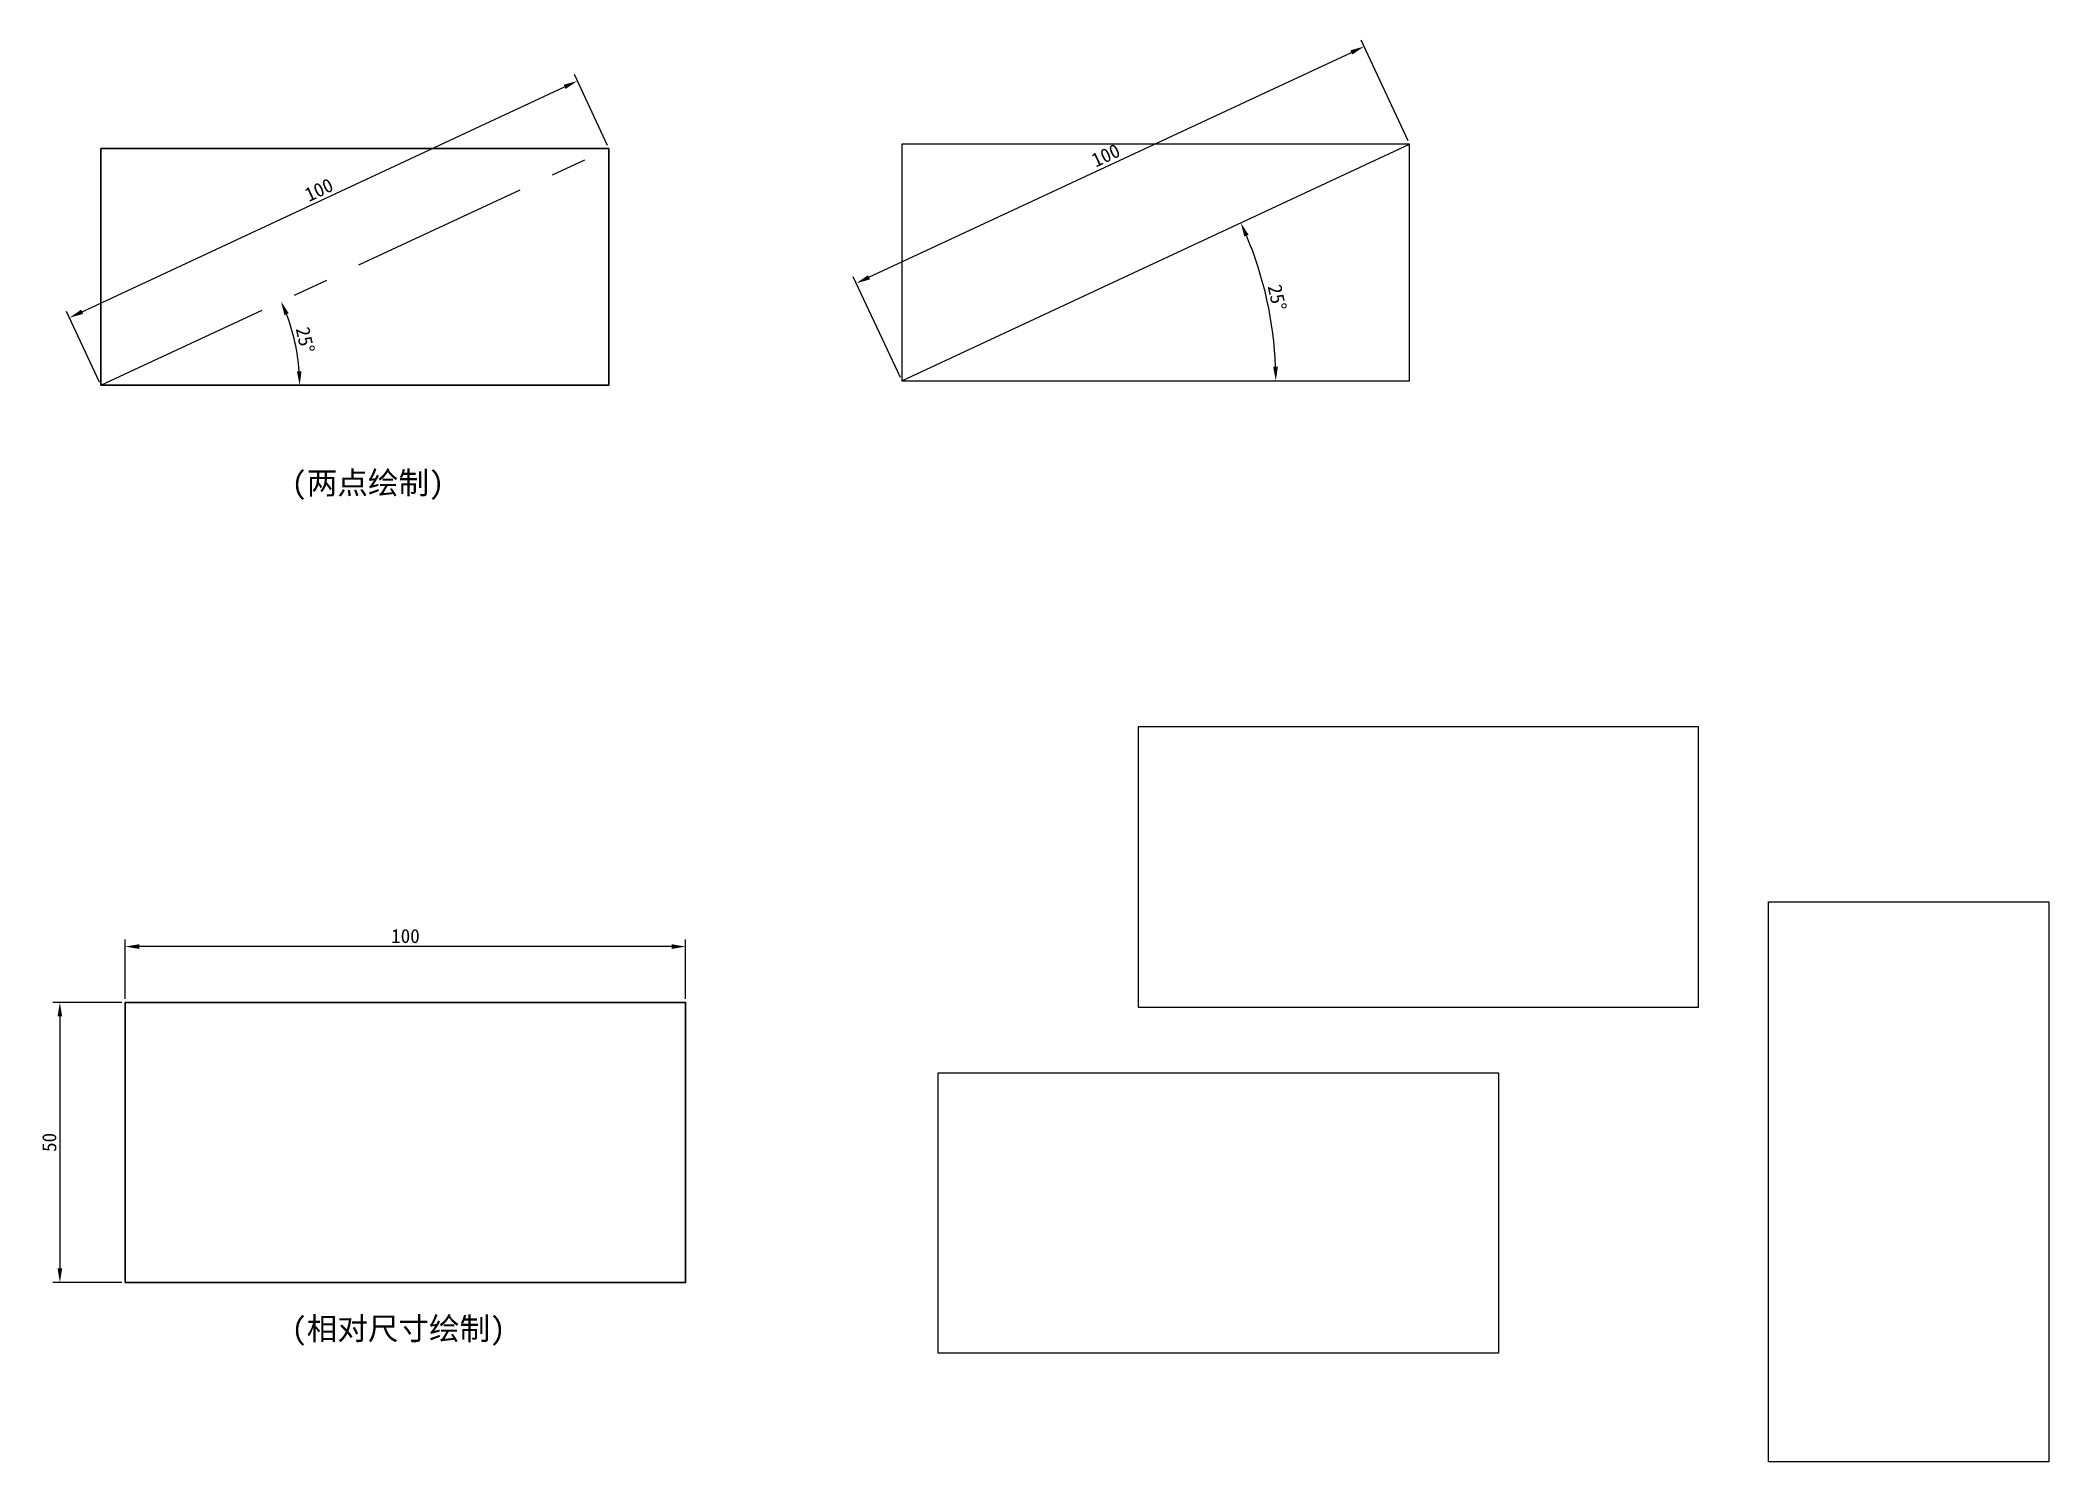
# Model space of a CAD drawing. Header units: millimetres. Extents: x 218 to 576, y 162 to 416.
import ezdxf

# ---------------------------------------------------------------- set-up
doc = ezdxf.new("R2010")
doc.units = ezdxf.units.MM
doc.linetypes.add('CENTER', pattern=[50.8, 31.75, -6.35, 6.35, -6.35])
doc.dimstyles.new('ISO-25', dxfattribs={"dimtxt": 2.5, "dimasz": 2.5, "dimexe": 1.25, "dimexo": 0.625, "dimtad": 1, "dimdsep": 46, "dimtxsty": 'Standard', "dimcen": 2.5, "dimadec": 0, "dimazin": 0, "dimtfac": 1, "dimtmove": 0, "dimatfit": 3, "dimfxl": 1, "dimarcsym": 0})

# ---------------------------------------------------------------- blocks, each defined once
blk = doc.blocks.new('*D1')
at = {"color": 0, "lineweight": -2, "transparency": 16777216}
for p, q in [((233.2, 245.15), (233.2, 255.73)), ((333.2, 245.15), (333.2, 255.73)), ((330.7, 254.48), (235.7, 254.48))]:
    blk.add_line(p, q, dxfattribs=at)
at = {"color": 0, "transparency": 16777216}
for points in [[(235.7, 254.9), (235.7, 254.06), (233.2, 254.48)], [(330.7, 254.9), (330.7, 254.06), (333.2, 254.48)]]:
    blk.add_solid(points, dxfattribs=at)
at = {"layer": 'Defpoints', "color": 0, "transparency": 16777216}
for p in [(233.2, 254.48), (233.2, 244.52), (333.2, 244.52)]:
    blk.add_point(p, dxfattribs=at)
at = {"color": 0, "transparency": 16777216, "insert": (283.2, 256.35), "char_height": 2.5, "attachment_point": 5}
blk.add_mtext('100', dxfattribs=at)
blk = doc.blocks.new('*D2')
at = {"color": 0, "lineweight": -2, "transparency": 16777216}
for p, q in [((232.57, 244.52), (220.27, 244.52)), ((221.52, 242.02), (221.52, 197.02)), ((232.57, 194.52), (220.27, 194.52))]:
    blk.add_line(p, q, dxfattribs=at)
at = {"color": 0, "transparency": 16777216}
for points in [[(221.11, 242.02), (221.94, 242.02), (221.52, 244.52)], [(221.11, 197.02), (221.94, 197.02), (221.52, 194.52)]]:
    blk.add_solid(points, dxfattribs=at)
at = {"layer": 'Defpoints', "color": 0, "transparency": 16777216}
for p in [(233.2, 244.52), (221.52, 194.52), (233.2, 194.52)]:
    blk.add_point(p, dxfattribs=at)
at = {"color": 0, "transparency": 16777216, "insert": (219.65, 219.52), "char_height": 2.5, "attachment_point": 5, "rotation": 90}
blk.add_mtext('50', dxfattribs=at)
blk = doc.blocks.new('*D6')
at = {"color": 0, "lineweight": -2, "transparency": 16777216}
blk.add_arc((228.86, 354.7), 35.46, 4.0407, 20.9593, dxfattribs=at)
at = {"color": 0, "transparency": 16777216}
for points in [[(261.59, 367.22), (262.36, 367.54), (261, 369.68)], [(264.65, 357.21), (263.82, 357.18), (264.32, 354.7)]]:
    blk.add_solid(points, dxfattribs=at)
at = {"layer": 'Defpoints', "color": 0, "transparency": 16777216}
for p in [(319.49, 396.96), (263.95, 359.83), (228.86, 354.7), (228.86, 354.7), (319.49, 354.7)]:
    blk.add_point(p, dxfattribs=at)
at = {"color": 0, "transparency": 16777216, "insert": (265.31, 362.78), "char_height": 2.5, "attachment_point": 5, "rotation": 282.5}
blk.add_mtext('25°', dxfattribs=at)
blk = doc.blocks.new('*D7')
at = {"color": 0, "lineweight": -2, "transparency": 16777216}
for p, q in [((319.23, 397.52), (313.34, 410.15)), ((225.51, 367.81), (311.61, 407.96)), ((228.6, 355.26), (222.71, 367.88))]:
    blk.add_line(p, q, dxfattribs=at)
at = {"color": 0, "transparency": 16777216}
for points in [[(311.43, 408.34), (311.78, 407.58), (313.87, 409.01)], [(225.33, 368.19), (225.68, 367.43), (223.24, 366.75)]]:
    blk.add_solid(points, dxfattribs=at)
at = {"layer": 'Defpoints', "color": 0, "transparency": 16777216}
for p in [(313.87, 409.01), (319.49, 396.96), (228.86, 354.7)]:
    blk.add_point(p, dxfattribs=at)
at = {"color": 0, "transparency": 16777216, "insert": (267.76, 389.58), "char_height": 2.5, "attachment_point": 5, "rotation": 25}
blk.add_mtext('100', dxfattribs=at)
blk = doc.blocks.new('*D10')
at = {"color": 0, "lineweight": -2, "transparency": 16777216}
for p, q in [((462.15, 398.32), (453.76, 416.3)), ((365.92, 373.97), (452.02, 414.11)), ((371.52, 356.06), (363.13, 374.04))]:
    blk.add_line(p, q, dxfattribs=at)
at = {"color": 0, "transparency": 16777216}
for points in [[(451.85, 414.49), (452.2, 413.74), (454.29, 415.17)], [(365.75, 374.34), (366.1, 373.59), (363.66, 372.91)]]:
    blk.add_solid(points, dxfattribs=at)
at = {"layer": 'Defpoints', "color": 0, "transparency": 16777216}
for p in [(454.29, 415.17), (462.41, 397.75), (371.78, 355.49)]:
    blk.add_point(p, dxfattribs=at)
at = {"color": 0, "transparency": 16777216, "insert": (408.18, 395.74), "char_height": 2.5, "attachment_point": 5, "rotation": 25}
blk.add_mtext('100', dxfattribs=at)
blk = doc.blocks.new('*D11')
at = {"color": 0, "lineweight": -2, "transparency": 16777216}
blk.add_arc((371.78, 355.49), 66.75, 2.1462, 22.8538, dxfattribs=at)
at = {"color": 0, "transparency": 16777216}
for points in [[(432.91, 381.25), (433.67, 381.58), (432.27, 383.7)], [(438.9, 358), (438.06, 357.98), (438.53, 355.49)]]:
    blk.add_solid(points, dxfattribs=at)
at = {"layer": 'Defpoints', "color": 0, "transparency": 16777216}
for p in [(462.41, 397.75), (437.82, 365.17), (371.78, 355.49), (371.78, 355.49), (462.41, 355.49)]:
    blk.add_point(p, dxfattribs=at)
at = {"color": 0, "transparency": 16777216, "insert": (438.77, 370.34), "char_height": 2.5, "attachment_point": 5, "rotation": 282.5}
blk.add_mtext('25°', dxfattribs=at)

msp = doc.modelspace()

# ---------------------------------------------------------------- linework, layer by layer
at = {"color": 1, "linetype": 'CENTER'}
msp.add_line((228.864, 354.696), (319.494, 396.958), dxfattribs=at)
msp.add_line((371.78, 355.492), (462.411, 397.754))
at = {"lineweight": 30}
for points in [[(228.864, 354.696), (319.494, 354.696), (319.494, 396.958), (228.864, 396.958)], [(233.196, 194.524), (333.196, 194.524), (333.196, 244.524), (233.196, 244.524)]]:
    msp.add_lwpolyline(points, close=True, dxfattribs=at)
for points in [[(371.78, 355.492), (462.411, 355.492), (462.411, 397.754), (371.78, 397.754)], [(413.967, 243.688), (513.967, 243.688), (513.967, 293.688), (413.967, 293.688)], [(526.488, 262.493), (576.488, 262.493), (576.488, 162.493), (526.488, 162.493)], [(378.28, 231.917), (478.28, 231.917), (478.28, 181.917), (378.28, 181.917)]]:
    msp.add_lwpolyline(points, close=True)

# ---------------------------------------------------------------- texts
at = {"char_height": 4, "attachment_point": 1}
for s, insert in [('{\\fSimSun|b0|i0|c134|p2;(两点绘制)}', (262.867, 339.275)), ('{\\fSimSun|b0|i0|c134|p2;(相对尺寸绘制)}', (262.867, 188.287))]:
    msp.add_mtext_dynamic_manual_height_columns(s, width=54.95379, gutter_width=12.5, heights=[0], dxfattribs=dict(at, insert=insert))

# ---------------------------------------------------------------- dimensions: what is measured, and where the dimension line sits
dim = msp.add_aligned_dim(p1=(371.78, 355.492), p2=(462.411, 397.754), distance=19.217, dimstyle='ISO-25')
dim.commit()
dim.dimension.update_dxf_attribs({"geometry": '*D10', "text_midpoint": (408.182, 395.739)})
at = {"color": 4}
dim = msp.add_aligned_dim(p1=(228.864, 354.696), p2=(319.494, 396.958), distance=13.302, dimstyle='ISO-25', dxfattribs=at)
dim.commit()
dim.dimension.update_dxf_attribs({"geometry": '*D7', "text_midpoint": (267.765, 389.582)})
dim = msp.add_angular_dim_2l(base=(263.945, 359.835), line1=((228.864, 354.696), (319.494, 354.696)), line2=((228.864, 354.696), (319.494, 396.958)), dimstyle='ISO-25', dxfattribs=at)
dim.commit()
dim.dimension.update_dxf_attribs({"geometry": '*D6', "text_midpoint": (265.31, 362.776)})
dim = msp.add_angular_dim_2l(base=(437.821, 365.166), line1=((371.78, 355.492), (462.411, 355.492)), line2=((371.78, 355.492), (462.411, 397.754)), dimstyle='ISO-25')
dim.commit()
dim.dimension.update_dxf_attribs({"geometry": '*D11', "text_midpoint": (438.774, 370.344)})
dim = msp.add_linear_dim(base=(233.196, 254.479), p1=(333.196, 244.524), p2=(233.196, 244.524), dimstyle='ISO-25', dxfattribs=at)
dim.commit()
dim.dimension.update_dxf_attribs({"geometry": '*D1', "text_midpoint": (283.196, 256.354)})
dim = msp.add_linear_dim(base=(221.525, 194.524), p1=(233.196, 244.524), p2=(233.196, 194.524), angle=90, dimstyle='ISO-25', dxfattribs=at)
dim.commit()
dim.dimension.update_dxf_attribs({"geometry": '*D2', "text_midpoint": (219.65, 219.524)})

doc.saveas('drawing.dxf')
